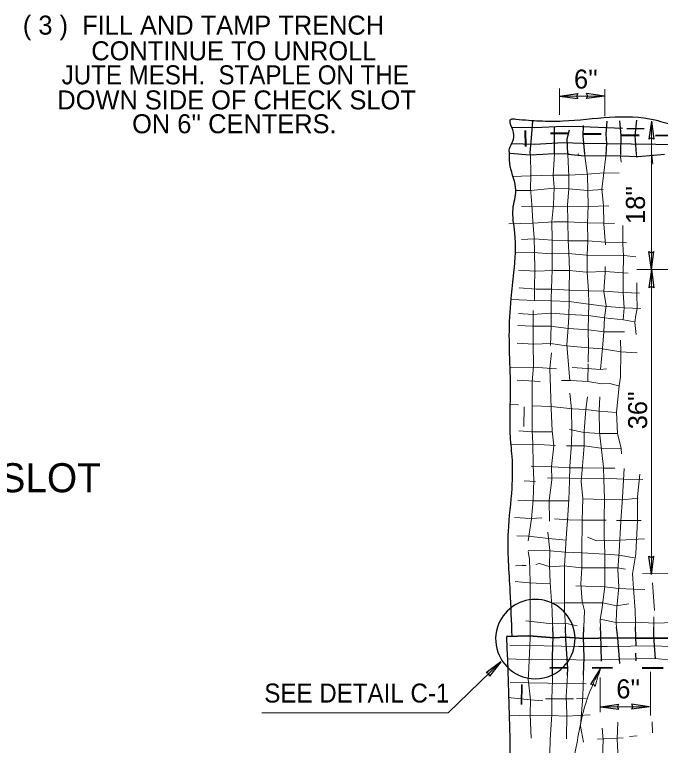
# Model space of a CAD drawing. Extents: x 634 to 1005, y -299 to -22.
# Drawn here: x 725.1 to 770.1, y -156.5 to -105.6 of the extents above; entities that cross this region are included whole.
import ezdxf
from ezdxf.enums import TextEntityAlignment as Align

# ---------------------------------------------------------------- set-up
doc = ezdxf.new("R2010")
doc.units = 0
doc.header["$LTSCALE"] = 0.53
doc.layers.add('1', color=7, linetype='Continuous', lineweight=13)

msp = doc.modelspace()

# ---------------------------------------------------------------- linework, layer by layer
at = {"layer": '1'}
for p, q in [((763.1211, -112.5509), (763.1211, -110.7207)), ((766.2631, -112.6409), (766.2631, -110.7572)), ((763.1211, -111.2468), (766.2047, -111.2468)), ((761.1033, -116.7747), (761.0776, -115.2898)), ((762.6731, -116.763), (762.7597, -115.2898)), ((768.5115, -115.5255), (768.494, -115.2898)), ((768.5157, -123.3451), (771.7167, -123.3451)), ((769.5233, -144.5893), (769.5233, -123.3451)), ((765.0956, -131.1254), (765.1164, -129.903)), ((760.1565, -131.0622), (761.7563, -131.1463)), ((759.7143, -132.7377), (760.2407, -132.7792)), ((760.6295, -134.2824), (760.6487, -132.9108)), ((760.6512, -138.0589), (761.4407, -138.1114)), ((767.0825, -140.837), (768.7972, -140.837)), ((768.9029, -144.5336), (772.2256, -144.5693)), ((769.7332, -147.1167), (769.6099, -145.1706)), ((764.8124, -148.2784), (764.8557, -147.1393)), ((769.6982, -148.2784), (769.6982, -147.5631)), ((761.145, -150.5485), (759.5827, -150.4727)), ((765.7484, -151.6227), (765.9475, -151.1756)), ((765.8167, -151.6227), (765.5928, -152.4014)), ((765.9508, -154.2101), (765.9508, -151.7877)), ((759.6585, -152.1266), (764.9782, -152.2332)), ((762.1335, -153.2766), (764.0954, -153.2591)), ((764.3069, -153.2591), (764.9615, -153.2233)), ((765.9799, -153.8246), (769.4001, -153.8246)), ((769.5749, -154.868), (769.6099, -155.6291)), ((766.1457, -156.1287), (766.0923, -155.311)), ((767.1358, -156.0929), (767.1716, -154.9038)), ((767.9836, -155.8947), (768.5315, -155.8589)), ((762.4332, -157.1022), (762.4691, -156.1104)), ((765.7568, -156.0713), (767.5597, -156.0005))]:
    msp.add_line(p, q, dxfattribs=at)
at = {"layer": '1', "lineweight": 25}
for p, q in [((763.1211, -111.2477), (764.3861, -111.0737)), ((766.2532, -111.246), (764.9883, -111.0728)), ((763.1211, -111.2477), (764.3861, -111.4209)), ((766.2532, -111.246), (764.9883, -111.4201)), ((769.5225, -112.9938), (769.3484, -114.258)), ((769.5225, -112.9938), (769.6965, -114.258)), ((767.8037, -113.5086), (769.0245, -113.5086)), ((764.3836, -115.2724), (764.4485, -115.2898)), ((769.5242, -123.3443), (769.3501, -122.0801)), ((769.5242, -123.3443), (769.6973, -122.0801)), ((769.5225, -123.3451), (769.3484, -124.6092)), ((769.5225, -123.3451), (769.6965, -124.6092)), ((769.5242, -144.5893), (769.3501, -143.3252)), ((769.5242, -144.5893), (769.6973, -143.3252)), ((768.4615, -149.58), (768.4191, -148.2784)), ((768.4615, -150.6226), (768.4257, -150.0747)), ((759.014, -150.6934), (757.9847, -151.4479)), ((759.014, -150.6934), (758.2271, -151.6977)), ((765.9458, -151.1756), (765.6693, -151.6227)), ((765.9458, -151.1756), (765.8167, -151.6227)), ((765.6693, -151.6227), (765.2746, -152.2607)), ((765.9799, -153.8246), (767.2441, -153.6505)), ((765.9799, -153.8246), (767.2441, -153.9977)), ((769.4001, -153.8254), (768.1359, -153.6522)), ((769.4001, -153.8254), (768.1359, -153.9994))]:
    msp.add_line(p, q, dxfattribs=at)
at = {"layer": '1', "lineweight": 40}
for p, q in [((760.7644, -114.7527), (760.7452, -113.6327)), ((762.4716, -113.8284), (763.6874, -113.8284)), ((764.8107, -113.865), (766.0266, -113.865)), ((767.4631, -113.9592), (768.6789, -113.9592)), ((769.8098, -113.9982), (770.929, -113.9592)), ((762.4349, -151.1164), (763.6707, -151.0773)), ((765.3887, -151.0973), (766.8168, -151.0773)), ((768.8821, -151.1164), (770.3494, -151.1164))]:
    msp.add_line(p, q, dxfattribs=at)
at = {"layer": '1', "lineweight": 35}
msp.add_line((760.4555, -153.6663), (760.4747, -152.2757), dxfattribs=at)
at = {"layer": '1', "lineweight": 25}
for points in [[(764.3861, -111.0737), (764.2887, -111.2493), (764.3861, -111.4209)], [(764.9883, -111.4201), (765.0866, -111.2443), (764.9883, -111.0728)], [(761.0776, -115.2898), (761.0759, -115.2091), (761.16, -114.1557), (761.2441, -112.9857)], [(766.3605, -115.2898), (766.4047, -114.5454), (766.363, -113.8925), (766.4263, -112.9857)], [(767.3798, -115.2898), (767.4164, -113.9866), (767.3107, -112.9648)], [(768.494, -115.2898), (768.3958, -113.9974), (768.5115, -112.9332)], [(759.7942, -113.407), (761.3823, -113.4403), (763.3768, -113.3387), (764.6942, -113.3729), (767.4997, -113.4745)], [(762.7597, -115.2898), (762.7613, -115.2616), (762.7722, -114.3131), (762.7505, -113.3546)], [(763.6882, -115.2898), (763.6566, -114.2189), (763.804, -113.6077)], [(764.8691, -115.2898), (764.7617, -114.0082), (764.7941, -113.3021)], [(759.7942, -114.5571), (761.3823, -114.5903), (763.3768, -114.4887), (764.6942, -114.5229), (776.6583, -114.6919)], [(769.6965, -114.258), (769.5208, -114.1606), (769.3484, -114.258)], [(759.6593, -115.2332), (761.0442, -115.3357), (761.9561, -115.2898)], [(761.9561, -115.2898), (762.7189, -115.2516), (763.7932, -115.2724)], [(763.6807, -115.3007), (764.8566, -115.399), (766.3313, -115.3882), (767.3947, -115.399), (768.5856, -115.4514), (769.6698, -115.3565), (770.4418, -115.2898)], [(769.3501, -122.0801), (769.5258, -122.1776), (769.6973, -122.0801)], [(769.6965, -124.6092), (769.5208, -124.5117), (769.3484, -124.6092)], [(769.3501, -143.3252), (769.5258, -143.4227), (769.6973, -143.3252)], [(762.6282, -151.6227), (762.6282, -150.3403), (762.6639, -148.9072), (762.6372, -148.2784)], [(763.6591, -151.6227), (763.6891, -151.1539), (763.5475, -149.1195), (763.5242, -148.2784)], [(764.7882, -151.6227), (764.8374, -150.3587), (764.7849, -148.9963), (764.8124, -148.2784)], [(766.0399, -150.6401), (765.9866, -148.7839), (765.9699, -148.2784)], [(767.3123, -150.8), (767.1716, -149.0137), (767.0942, -148.2784)], [(769.8048, -150.4819), (769.6982, -148.9247), (769.6982, -148.2784)], [(758.2271, -151.6977), (758.1746, -151.5037), (757.9847, -151.4479)], [(767.2441, -153.9977), (767.1467, -153.8221), (767.2441, -153.6505)], [(768.1359, -153.6522), (768.2333, -153.8271), (768.1359, -153.9994)]]:
    msp.add_lwpolyline(points, dxfattribs=at)
at = {"layer": '1'}
for points in [[(769.5233, -123.3451), (769.5233, -115.2898), (769.5233, -113.1447)], [(763.7682, -116.8479), (763.6882, -115.304), (763.6882, -115.2898)], [(765.0531, -116.7847), (764.8782, -115.399), (764.8691, -115.2898)], [(766.1907, -116.7847), (766.3522, -115.4306), (766.3605, -115.2898)], [(767.4056, -115.852), (767.3748, -115.4622), (767.3798, -115.2898)], [(769.5582, -115.2898), (769.5549, -115.3457), (769.6274, -115.9886)], [(759.8542, -116.8529), (761.0551, -116.8105), (762.6872, -116.768), (763.7515, -116.748), (765.0672, -116.6839), (766.1948, -116.5998), (767.279, -116.6106)], [(761.3665, -125.5094), (761.3773, -124.6767), (761.3882, -123.3384), (761.3665, -122.1051), (761.3457, -121.1257), (761.2407, -119.9982), (761.1775, -118.7974), (761.0925, -117.6807), (761.1033, -116.7747)], [(762.5257, -126.5845), (762.5365, -125.3928), (762.5465, -124.655), (762.599, -123.3601), (762.599, -122.2217), (762.5882, -121.2732), (762.5773, -119.9882), (762.6831, -118.8182), (762.7356, -117.6274), (762.6731, -116.763)], [(763.7682, -126.6052), (763.7782, -125.551), (763.789, -124.7399), (763.7998, -123.3701), (763.7573, -122.1276), (763.7257, -121.3157), (763.6841, -119.9674), (763.6732, -118.8598), (763.7682, -117.6907), (763.7682, -116.8479)], [(765.138, -126.542), (765.158, -125.7193), (765.1372, -124.7924), (765.0322, -123.5491), (765.0422, -122.3057), (765.0847, -121.3681), (765.0739, -120.104), (765.1056, -118.8923), (765.0947, -117.8072), (765.0531, -116.7847)], [(766.3172, -121.6212), (766.2114, -120.1565), (766.169, -118.8707), (766.0749, -117.744), (766.1907, -116.7847)], [(760.0924, -117.8381), (761.1033, -117.8281), (762.7464, -117.6698), (763.7573, -117.7015), (765.0639, -117.8173), (766.1482, -117.754)], [(760.4613, -118.934), (761.1775, -118.9232), (762.6939, -118.9448), (763.6524, -118.9557), (765.0847, -118.934), (766.5587, -118.8923)], [(759.5869, -120.1457), (761.2616, -120.104), (762.7147, -120.0199), (763.6624, -120.0091), (765.0739, -120.0823), (766.2014, -120.114), (766.9384, -120.1357)], [(767.5597, -126.8468), (767.613, -126.0148), (767.5597, -124.9614), (767.5488, -123.6757), (767.5805, -122.4008), (767.528, -121.5472), (767.5388, -120.2731)], [(760.4713, -121.2415), (761.3348, -121.1999), (762.5882, -121.2948), (763.6949, -121.3257), (765.0847, -121.3473), (766.3272, -121.4314), (767.7812, -121.4738)], [(760.0083, -122.1376), (761.2932, -122.1584), (762.5248, -122.2317), (763.7157, -122.2217), (765.0007, -122.3374), (767.613, -122.3691), (768.4441, -122.4532)], [(766.2431, -126.6894), (766.3597, -125.8675), (766.2114, -124.8665), (766.2956, -123.5491), (766.2856, -123.1178)], [(760.2614, -123.3701), (761.4398, -123.4542), (762.7047, -123.4017), (763.7998, -123.4125), (764.969, -123.5282), (766.2956, -123.4858), (767.9069, -123.5807)], [(768.4449, -126.5212), (768.5182, -126.0465), (768.4973, -125.0348), (768.5073, -124.2652)], [(760.2922, -124.6142), (761.4831, -124.6974), (762.609, -124.6974), (763.8207, -124.7716), (765.1164, -124.814), (766.169, -124.8557), (767.5705, -124.9297), (768.6864, -124.9822)], [(759.766, -125.4244), (761.3773, -125.4986), (762.5573, -125.5094), (763.7782, -125.5618), (765.1372, -125.7509), (766.4013, -125.9199), (767.623, -126.0148), (768.7813, -126.0573)], [(761.3207, -138.0247), (761.2724, -136.963), (761.2616, -135.4766), (761.1983, -134.5922), (761.1983, -132.7693), (761.1983, -131.1354), (761.2932, -130.0928), (761.2832, -128.4914), (761.2832, -127.3323), (761.2832, -126.1939)], [(765.1164, -126.542), (763.789, -126.4687), (762.4941, -126.3837), (761.2407, -126.4687), (760.2398, -126.4146)], [(762.4832, -128.628), (762.5365, -127.2582), (762.5257, -126.5845)], [(763.8207, -131.083), (763.6207, -128.5964), (763.7157, -127.3847), (763.7682, -126.6052)], [(765.1164, -129.7873), (765.138, -128.7122), (765.1164, -127.5213), (765.138, -126.542)], [(768.3491, -126.9742), (767.5813, -126.8367), (766.2431, -126.711), (765.1164, -126.542)], [(765.9799, -130.3035), (766.1065, -128.8179), (766.2014, -127.6795), (766.2431, -126.6894)], [(768.4657, -127.8694), (768.3707, -127.0267), (768.4449, -126.5212)], [(760.1982, -127.2373), (761.2307, -127.279), (762.4832, -127.2898), (763.7473, -127.438), (765.1264, -127.5529), (766.2223, -127.6795), (767.6337, -127.6795)], [(767.4439, -136.1827), (767.4022, -135.8247), (767.1492, -134.7604), (767.0758, -133.2756), (767.2649, -131.4519), (767.3707, -130.8307), (767.3807, -129.0711), (767.3707, -128.2707)], [(760.1565, -128.4698), (761.3248, -128.5339), (762.4941, -128.5014), (763.5999, -128.6488), (765.138, -128.7862), (766.1165, -128.8595), (767.3914, -129.0811), (768.529, -129.1552)], [(762.5748, -137.9898), (762.5573, -137.0787), (762.7047, -135.6356), (762.6098, -134.5922), (762.5365, -133.0324), (762.4416, -130.2086), (762.5573, -129.1443)], [(759.6927, -130.1769), (761.2832, -130.1561), (762.9046, -130.2611)], [(763.9997, -130.1769), (765.0322, -130.2302), (765.9592, -130.3035), (766.3905, -130.2719)], [(763.2518, -131.073), (763.8947, -131.083), (765.0956, -131.1354), (766.0641, -131.3153), (766.612, -131.2828), (767.2332, -131.4519)], [(763.8132, -138.0956), (763.8322, -137.0372), (763.958, -135.4766), (763.9788, -134.5181), (763.958, -133.0641), (763.8422, -131.9473)], [(764.6251, -138.1131), (764.7267, -137.0155), (764.8316, -135.624), (764.8316, -134.613), (764.9482, -133.0849), (765.0531, -132.2213)], [(766.199, -137.9898), (766.1698, -137.1204), (766.0224, -135.6881), (765.9067, -134.6971), (765.875, -133.1907), (765.9275, -132.2105)], [(761.2091, -132.8426), (762.5257, -132.895), (764.0105, -133.0541), (764.9482, -133.0849), (765.8433, -133.2115), (767.1175, -133.2956)], [(763.8107, -134.4973), (764.8424, -134.7079), (765.9275, -134.7713), (767.1383, -134.7604)], [(760.2822, -134.5922), (761.1883, -134.6447), (762.6307, -134.6447)], [(759.7552, -135.5298), (761.2516, -135.519), (762.8305, -135.614)], [(763.5999, -135.624), (764.8533, -135.624), (766.0016, -135.783), (767.4231, -135.8355)], [(761.135, -137.0472), (762.6307, -137.0896), (763.789, -137.1521), (764.7058, -137.1521), (766.2331, -137.1837), (766.9601, -137.1945)], [(767.0825, -147.2092), (767.1358, -146.6746), (767.2591, -145.4712), (767.1882, -144.2512), (767.2765, -143.0121), (767.4006, -140.8719), (767.5072, -139.2272), (767.6296, -137.2003)], [(760.9318, -142.2518), (761.1617, -140.7138), (761.2849, -139.4047), (761.3207, -138.0247)], [(762.2626, -137.8699), (763.8322, -137.8799), (764.6426, -137.8998), (766.1907, -137.8898), (767.5705, -137.9532), (768.9187, -137.974)], [(762.4166, -140.8719), (762.3991, -139.4396), (762.5748, -137.9898)], [(766.0749, -147.0676), (766.2697, -145.4363), (766.2697, -144.163), (766.2697, -143.0838), (766.2339, -142.0045), (766.2339, -140.7662), (766.2514, -139.2806), (766.199, -137.9898)], [(768.3899, -147.1034), (768.2842, -145.5778), (768.1959, -144.551), (768.4432, -143.1537), (768.5498, -140.8195), (768.5498, -139.1915), (768.7247, -137.6151)], [(763.4592, -147.1209), (763.4592, -144.0206), (763.5825, -142.0752), (763.6707, -140.802), (763.759, -139.4047), (763.8132, -138.0956)], [(764.8557, -147.1393), (764.6967, -146.4797), (764.6084, -145.2414), (764.6783, -144.1272), (764.6608, -143.0479), (764.6967, -140.802), (764.7317, -139.2981), (764.6251, -138.1131)], [(760.2065, -139.4222), (761.2316, -139.4571), (762.4166, -139.4754), (763.759, -139.4754)], [(764.7492, -139.333), (766.2164, -139.3688), (767.5247, -139.3872), (768.6023, -139.2806)], [(759.9775, -140.6246), (761.1433, -140.6954), (761.8687, -140.6421)], [(762.7697, -140.7138), (763.759, -140.7845), (764.6967, -140.8195), (766.3755, -140.8195)], [(760.1365, -141.8988), (760.9493, -141.9337), (762.3458, -142.0927), (763.5999, -142.1993)], [(762.6107, -147.1034), (762.4516, -145.1531), (762.4166, -144.0039), (762.4332, -142.9238), (762.2925, -141.6506)], [(765.0672, -142.0045), (765.721, -142.2518), (767.2948, -142.1993), (769.0445, -142.1103)], [(760.9143, -142.9238), (762.4332, -142.9597), (763.53, -143.0479), (764.6967, -143.1012), (766.2697, -143.1895), (767.2765, -143.2602), (768.32, -143.4368)], [(761.0734, -147.2092), (761.0551, -146.1441), (761.0734, -145.1173), (761.0201, -143.5259), (760.9143, -142.9955)], [(760.0299, -144.0039), (760.4897, -143.9681), (760.7903, -143.9681)], [(761.4614, -143.8973), (761.7088, -143.844), (762.4516, -144.0564), (763.4417, -144.0039), (764.6251, -144.1272), (766.2872, -144.1447), (767.1532, -144.1272), (767.7188, -144.2329)], [(760.0125, -145.0823), (761.0026, -145.1706), (762.4332, -145.2589)], [(764.2545, -145.4013), (766.2514, -145.4712), (767.2416, -145.5778), (768.2492, -145.6311), (769.0619, -145.6486)], [(767.9486, -146.6571), (767.0825, -146.7803), (766.1098, -146.568), (764.6426, -146.5854), (763.4417, -146.568), (762.6107, -146.6029)], [(761.0734, -148.2784), (761.0734, -147.8995), (761.0734, -147.2092)], [(762.6372, -148.2784), (762.6282, -148.0586), (762.6107, -147.1034)], [(763.5242, -148.2784), (763.5125, -147.8637), (763.4592, -147.1209)], [(765.9699, -148.2784), (765.9517, -147.7397), (766.0749, -147.0676)], [(767.0942, -148.2784), (767.065, -148.0052), (767.0825, -147.2092)], [(768.4191, -148.2784), (768.4082, -147.952), (768.3899, -147.1034)], [(765.9342, -147.7222), (767.1882, -147.9695), (768.4965, -147.917), (769.7165, -147.987), (771.1522, -147.952)], [(760.7544, -147.8279), (762.6107, -148.0411), (763.5125, -148.0052), (764.3428, -148.1818)], [(760.9452, -151.6227), (761.0734, -149.0312), (761.0734, -148.2784)], [(771.2937, -149.6533), (769.7165, -149.565), (766.4638, -149.6183), (764.4668, -149.6183), (759.6536, -149.5301)], [(742.341, -154.2567), (755.3357, -154.2567), (759.0148, -150.6934)], [(771.1938, -150.6002), (769.7864, -150.4619), (768.4782, -150.4794), (767.294, -150.4977), (766.0923, -150.5502), (764.8724, -150.5852), (763.6882, -150.5318), (761.1583, -150.4961)], [(761.1258, -156.018), (761.0734, -154.3733), (761.09, -153.3291), (760.9318, -151.8967), (760.9452, -151.6227)], [(762.4691, -156.1104), (762.5748, -154.355), (762.5748, -153.2766), (762.6282, -151.9675), (762.6282, -151.6227)], [(763.5999, -156.0538), (763.6182, -154.3375), (763.565, -153.1001), (763.6591, -151.6227)], [(764.7849, -156.3012), (764.5726, -155.1869), (764.7317, -153.1001), (764.7882, -151.6227)], [(769.4542, -154.4433), (769.4542, -151.6227), (769.4542, -151.3837)], [(765.5928, -152.4014), (765.4712, -152.2407), (765.2746, -152.2607)], [(759.5353, -153.1883), (761.0551, -153.3291), (761.9386, -153.4007)], [(759.5702, -154.4616), (761.0551, -154.4092), (762.4874, -154.4266), (763.6182, -154.4791), (765.2447, -154.3908)], [(765.9683, -161.241), (765.9866, -159.7012), (766.0041, -158.7294), (766.1098, -157.3846), (766.1457, -156.1287)], [(767.1532, -160.604), (767.1716, -159.7554), (767.1716, -158.7469), (767.2057, -157.4562), (767.1358, -156.0929)]]:
    msp.add_lwpolyline(points, dxfattribs=at)
at = {"layer": '1', "lineweight": 35}
msp.add_lwpolyline([(759.4112, -148.9247), (760.9667, -148.8722), (762.7347, -149.0137), (763.5125, -148.9779), (764.8199, -149.0662), (765.8625, -149.0312), (767.1532, -149.0137), (768.3899, -149.0312), (769.7515, -149.0487), (771.3287, -149.0312)], dxfattribs=at)
at = {"layer": '1', "lineweight": 25}
for start, end in [(17.29053, 162.70947), (162.70947, 245.65064), (294.34936, 17.29053), (245.65064, 294.34936)]:
    msp.add_arc((761.4247, -149.1011), 2.7679, start, end, dxfattribs=at)
for points in [[(759.6252, -115.2898), (759.6102, -115.0376), (759.9325, -113.9408), (759.7393, -112.8457), (760.0616, -112.8457), (761.7371, -112.974), (763.3467, -112.974), (769.7906, -112.9098), (771.2721, -113.2322), (773.3332, -113.0389), (775.1377, -113.2963), (777.4569, -113.2322), (780.7429, -113.2963), (783.1263, -113.2322), (783.6118, -113.2288)], [(759.8117, -148.9105), (759.6743, -145.7927), (759.5461, -141.6014), (759.8043, -138.5711), (759.8043, -136.3784), (759.6743, -134.7671), (759.6743, -133.1557), (759.6743, -130.5118), (759.6102, -127.9318), (759.7393, -125.3537), (759.9325, -123.5482), (759.9967, -120.7752), (759.8684, -119.0988), (760.0616, -117.8097), (759.6743, -116.1334), (759.6252, -115.2898)], [(759.4162, -148.9729), (759.6943, -161.5225), (759.5802, -167.5616), (759.467, -174.7391), (759.467, -179.3533), (759.4029, -181.9582)]]:
    msp.add_spline(points, degree=3, dxfattribs=at)
at = {"layer": '1'}
msp.add_spline([(757.6691, -173.6182), (758.9957, -170.7044), (761.4664, -164.5021), (763.3085, -160.2276), (764.272, -156.6234), (765.1097, -153.0609), (765.7484, -151.6227)], degree=3, dxfattribs=at)

# ---------------------------------------------------------------- texts
for s, height, p in [('( 3 )  FILL AND TAMP TRENCH', 1.325, (738.2738, -106.9592)), ('CONTINUE TO UNROLL ', 1.325, (740.6368, -108.7478)), ('DOWN SIDE OF CHECK SLOT', 1.325, (740.5827, -112.1736)), ("ON 6'' CENTERS.", 1.325, (740.4272, -113.8357)), ('DETAIL C-1: CHECK SLOT', 2.025, (714.4129, -138.8658))]:
    msp.add_text(s, height=height, dxfattribs=at).set_placement(p, align=Align.CENTER)
at = {"layer": '1', "width": 0.95}
msp.add_text('JUTE MESH.  STAPLE ON THE', height=1.325, dxfattribs=at).set_placement((740.4911, -110.4257), align=Align.CENTER)
at = {"layer": '1'}
for s, p in [("6''                        ", (764.1223, -110.7207)), ("6''                         ", (767.0736, -153.2364))]:
    msp.add_text(s, height=1.325, dxfattribs=at).set_placement(p)
for s, p in [("18''", (769.0702, -120.1598)), ("36''", (769.2218, -134.4756))]:
    msp.add_text(s, height=1.325, rotation=90, dxfattribs=at).set_placement(p)
at = {"layer": '1', "width": 0.95}
msp.add_text('SEE DETAIL C-1', height=1.325, dxfattribs=at).set_placement((742.5168, -153.5297))

doc.saveas('drawing.dxf')
